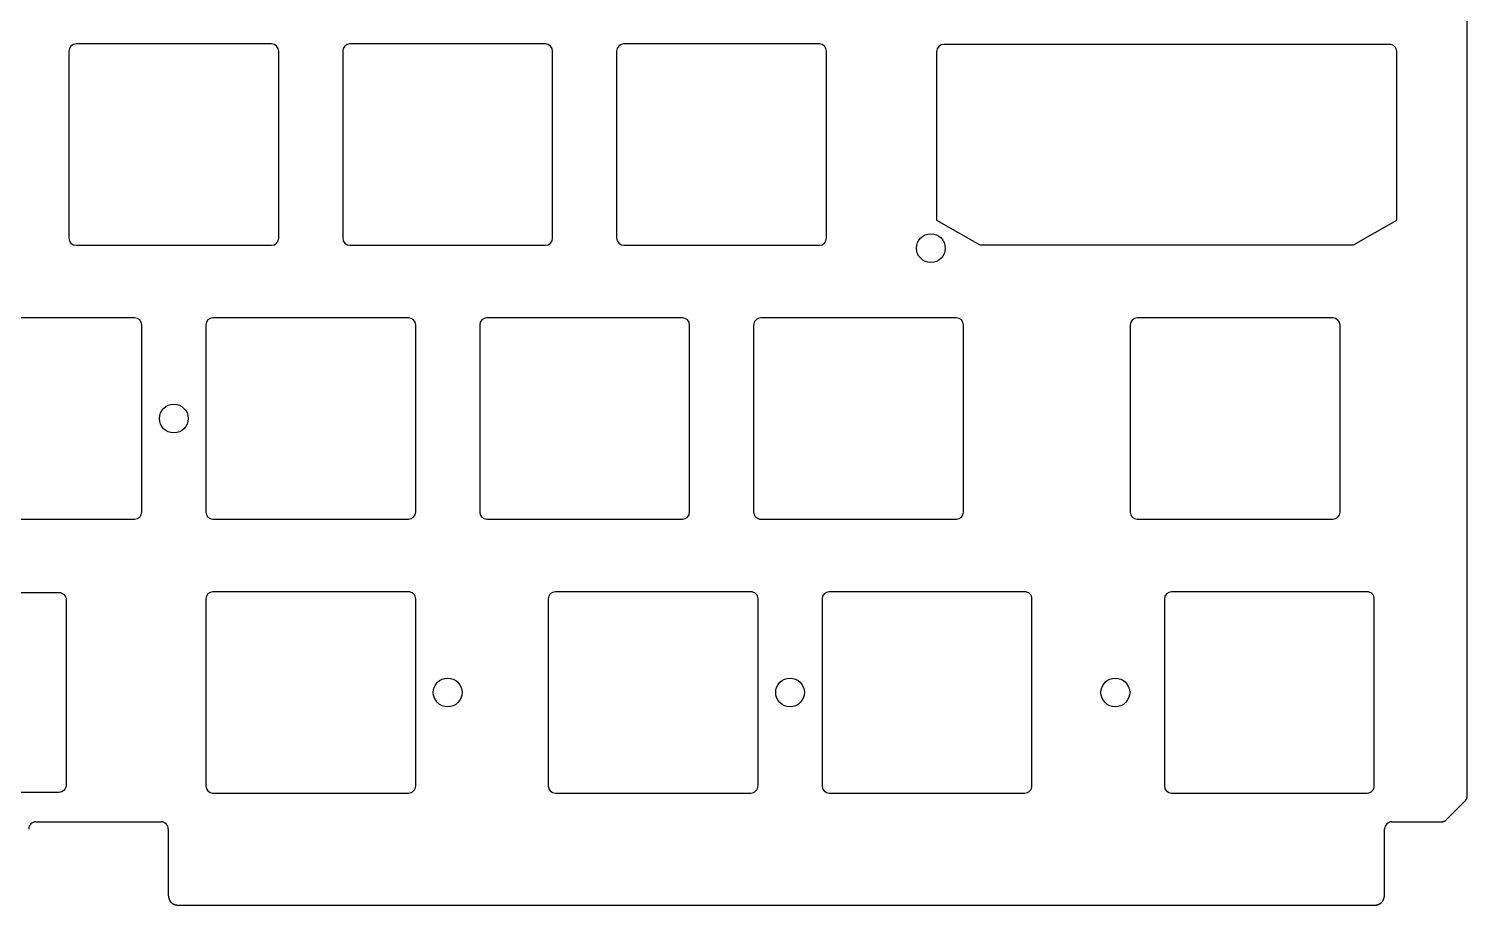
# Model space of a CAD drawing. Header units: millimetres. Extents: x -9 to 276, y -91 to 15.
# Drawn here: x 175.6 to 275.7, y -91 to -30 of the extents above; entities that cross this region are included whole.
import ezdxf

# ---------------------------------------------------------------- set-up
doc = ezdxf.new("R2010")
doc.units = ezdxf.units.MM
doc.layers.get('0').update_dxf_attribs({"linetype": 'CONTINUOUS'})
doc.layers.add('BLACK', color=7, linetype='CONTINUOUS')
doc.layers.add('Edge.Cuts', color=53, linetype='CONTINUOUS', true_color=0xc8a339)

msp = doc.modelspace()

# ---------------------------------------------------------------- linework, layer by layer
for points in [[(238.79375, -31.625), (238.79375, -43.343), (241.79375, -45.075), (267.79375, -45.075), (270.79375, -43.343), (270.79375, -31.625, 0.4142135624), (270.29375, -31.125), (239.29375, -31.125, 0.4142123908)], [(165.15, -69.25), (177.75, -69.25, -0.4142135624), (178.25, -69.75), (178.25, -82.65, -0.4142135624), (177.75, -83.15), (165.15, -83.15, -0.4142135624), (164.65, -82.65), (164.65, -69.75, -0.4142135624)], [(187.9625, -69.7), (187.9625, -82.7, 0.4142123908), (188.4625, -83.2), (202.0625, -83.2, 0.4142135624), (202.5625, -82.7), (202.5625, -69.7, 0.4142135624), (202.0625, -69.2), (188.4625, -69.2, 0.4142123908)], [(211.775, -82.7, 0.4142123908), (212.275, -83.2), (225.875, -83.2, 0.4142135624), (226.375, -82.7), (226.375, -69.7, 0.4142135624), (225.875, -69.2), (212.275, -69.2, 0.4142123908), (211.775, -69.7)], [(230.825, -69.7), (230.825, -82.7, 0.4142123908), (231.325, -83.2), (244.925, -83.2, 0.4142135624), (245.425, -82.7), (245.425, -69.7, 0.4142135624), (244.925, -69.2), (231.325, -69.2, 0.4142123908)], [(255.1375, -69.2, 0.4142123908), (254.6375, -69.7), (254.6375, -82.7, 0.4142123908), (255.1375, -83.2), (268.7375, -83.2, 0.4142135624), (269.2375, -82.7), (269.2375, -69.7, 0.4142135624), (268.7375, -69.2)]]:
    msp.add_lwpolyline(points, format="xyb", close=True)
for centre in [(238.39375, -45.3), (204.7875, -76.2), (228.6, -76.2), (251.221875, -76.2)]:
    msp.add_circle(centre, 1)
at = {"layer": 'BLACK', "linetype": 'Continuous'}
for p, q in [((226.0625, -50.652003), (226.0625, -63.652051)), ((240.162412, -50.152051), (226.5625, -50.152051)), ((240.6625, -63.651903), (240.6625, -50.644041)), ((252.253712, -50.652003), (252.253712, -63.652003)), ((266.353712, -50.152003), (252.753712, -50.152003)), ((266.853712, -63.652003), (266.853712, -50.652003)), ((226.562512, -64.152051), (240.168657, -64.152051)), ((252.753712, -64.152003), (266.353712, -64.152003))]:
    msp.add_line(p, q, dxfattribs=at)
at = {"layer": 'BLACK'}
for centre, radius, start, end in [((226.562412, -50.652003), 0.499912, 89.98991497, 180), ((240.162412, -50.652203), 0.500152, 0.9350487, 90), ((252.753712, -50.652003), 0.5, 90, 180), ((266.353712, -50.652003), 0.5, 0, 90), ((226.562512, -63.652103), 0.499948, 179.99404138, 270), ((240.162312, -63.651903), 0.500188, 270.7268293, 0), ((252.753712, -63.652003), 0.5, 180, 270), ((266.353712, -63.652003), 0.5, 270, 0)]:
    msp.add_arc(centre, radius, start, end, dxfattribs=at)
at = {"layer": 'Edge.Cuts', "linetype": 'CONTINUOUS'}
for p, q in [((275.7, -83.39289), (275.7, 7.192893)), ((178.4375, -31.6), (178.4375, -44.6)), ((192.5375, -31.1), (178.9375, -31.1)), ((193.0375, -44.6), (193.0375, -31.6)), ((197.4875, -31.6), (197.4875, -44.6)), ((211.5875, -31.1), (197.9875, -31.1)), ((212.0875, -44.6), (212.0875, -31.6)), ((216.5375, -31.6), (216.5375, -44.6)), ((230.6375, -31.1), (217.0375, -31.1)), ((231.1375, -44.6), (231.1375, -31.6)), ((178.9375, -45.1), (192.5375, -45.1)), ((197.9875, -45.1), (211.5875, -45.1)), ((217.0375, -45.1), (230.6375, -45.1)), ((183.0125, -50.15), (169.4125, -50.15)), ((183.5125, -63.65), (183.5125, -50.65)), ((187.9625, -50.65), (187.9625, -63.65)), ((202.0625, -50.15), (188.4625, -50.15)), ((202.5625, -63.65), (202.5625, -50.65)), ((207.0125, -50.65), (207.0125, -63.65)), ((221.1125, -50.15), (207.5125, -50.15)), ((221.6125, -63.65), (221.6125, -50.65)), ((169.4125, -64.15), (183.0125, -64.15)), ((188.4625, -64.15), (202.0625, -64.15)), ((207.5125, -64.15), (221.1125, -64.15)), ((274.246446, -85.05355), (275.553553, -83.746443)), ((275.553553, -83.746443), (275.555963, -83.744019)), ((275.555963, -83.744019), (275.558354, -83.741586)), ((275.558354, -83.741586), (275.560718, -83.739151)), ((275.560718, -83.739151), (275.563063, -83.736707)), ((275.563063, -83.736707), (275.565383, -83.734261)), ((275.565383, -83.734261), (275.567682, -83.731807)), ((275.567682, -83.731807), (275.569957, -83.72935)), ((275.569957, -83.72935), (275.572212, -83.726885)), ((275.572212, -83.726885), (275.574442, -83.724418)), ((275.574442, -83.724418), (275.576653, -83.721942)), ((275.576653, -83.721942), (275.57884, -83.719463)), ((275.57884, -83.719463), (275.581007, -83.716976)), ((275.581007, -83.716976), (275.58315, -83.714487)), ((275.58315, -83.714487), (275.585273, -83.711989)), ((275.585273, -83.711989), (275.587373, -83.709488)), ((275.587373, -83.709488), (275.589453, -83.706979)), ((275.589453, -83.706979), (275.591511, -83.704467)), ((275.591511, -83.704467), (275.593548, -83.701947)), ((275.593548, -83.701947), (275.595563, -83.699423)), ((275.595563, -83.699423), (275.597559, -83.696892)), ((275.597559, -83.696892), (275.599532, -83.694357)), ((275.599532, -83.694357), (275.601485, -83.691814)), ((275.601485, -83.691814), (275.603416, -83.689268)), ((275.603416, -83.689268), (275.605329, -83.686713)), ((275.605329, -83.686713), (275.607218, -83.684155)), ((275.607218, -83.684155), (275.609089, -83.681589)), ((275.609089, -83.681589), (275.610938, -83.679019)), ((275.610938, -83.679019), (275.612768, -83.676441)), ((275.612768, -83.676441), (275.614577, -83.67386)), ((275.614577, -83.67386), (275.616366, -83.67127)), ((275.616366, -83.67127), (275.618134, -83.668676)), ((275.618134, -83.668676), (275.619883, -83.666074)), ((275.619883, -83.666074), (275.621611, -83.663468)), ((275.621611, -83.663468), (275.62332, -83.660854)), ((275.62332, -83.660854), (275.625008, -83.658235)), ((275.625008, -83.658235), (275.626678, -83.655609)), ((275.626678, -83.655609), (275.628327, -83.652978)), ((275.628327, -83.652978), (275.629957, -83.650339)), ((275.629957, -83.650339), (275.631566, -83.647695)), ((275.631566, -83.647695), (275.633157, -83.645044)), ((275.633157, -83.645044), (275.634728, -83.642387)), ((275.634728, -83.642387), (275.63628, -83.639723)), ((275.63628, -83.639723), (275.637811, -83.637053)), ((275.637811, -83.637053), (275.639325, -83.634375)), ((275.639325, -83.634375), (275.640818, -83.631692)), ((275.640818, -83.631692), (275.642293, -83.629002)), ((275.642293, -83.629002), (275.643748, -83.626305)), ((275.643748, -83.626305), (275.645185, -83.623601)), ((275.645185, -83.623601), (275.646602, -83.620891)), ((275.646602, -83.620891), (275.648, -83.618173)), ((275.648, -83.618173), (275.649379, -83.61545)), ((275.649379, -83.61545), (275.65074, -83.612718)), ((275.65074, -83.612718), (275.652081, -83.60998)), ((275.652081, -83.60998), (275.653404, -83.607234)), ((275.653404, -83.607234), (275.654708, -83.604482)), ((275.654708, -83.604482), (275.655994, -83.601722)), ((275.655994, -83.601722), (275.65726, -83.598956)), ((275.65726, -83.598956), (275.658508, -83.596181)), ((275.658508, -83.596181), (275.659737, -83.5934)), ((275.659737, -83.5934), (275.660948, -83.590611)), ((275.660948, -83.590611), (275.66214, -83.587815)), ((275.66214, -83.587815), (275.663314, -83.585011)), ((275.663314, -83.585011), (275.665606, -83.57938)), ((275.665606, -83.57938), (275.667824, -83.573718)), ((275.667824, -83.573718), (275.669968, -83.568026)), ((275.669968, -83.568026), (275.672039, -83.562301)), ((275.672039, -83.562301), (275.674036, -83.556544)), ((275.674036, -83.556544), (275.67596, -83.550754)), ((275.67596, -83.550754), (275.677811, -83.54493)), ((275.677811, -83.54493), (275.679589, -83.539073)), ((275.679589, -83.539073), (275.681294, -83.533181)), ((275.681294, -83.533181), (275.682925, -83.527254)), ((275.682925, -83.527254), (275.684483, -83.521292)), ((275.684483, -83.521292), (275.685968, -83.515293)), ((275.685968, -83.515293), (275.68738, -83.509257)), ((275.68738, -83.509257), (275.688718, -83.503184)), ((275.688718, -83.503184), (275.689983, -83.497072)), ((275.689983, -83.497072), (275.691174, -83.490922)), ((275.691174, -83.490922), (275.692291, -83.484733)), ((275.692291, -83.484733), (275.693333, -83.478504)), ((275.693333, -83.478504), (275.694302, -83.472234)), ((275.694302, -83.472234), (275.695196, -83.465924)), ((275.695196, -83.465924), (275.696015, -83.459571)), ((275.696015, -83.459571), (275.696758, -83.453176)), ((275.696758, -83.453176), (275.697426, -83.446738)), ((275.697426, -83.446738), (275.698018, -83.440255)), ((275.698018, -83.440255), (275.698534, -83.433729)), ((275.698534, -83.433729), (275.698973, -83.427157)), ((275.698973, -83.427157), (275.699334, -83.42054)), ((275.699334, -83.42054), (275.699618, -83.413876)), ((275.699618, -83.413876), (275.699824, -83.407164)), ((275.699824, -83.407164), (275.699952, -83.400405)), ((275.699952, -83.400405), (275.7, -83.393597)), ((275.7, -83.393597), (275.7, -83.39289)), ((176.149852, -85.199997), (184.850852, -85.199997)), ((185.350852, -85.699997), (185.350852, -90.199997)), ((269.950556, -90.199997), (269.950556, -85.699997)), ((270.450556, -85.199997), (273.892893, -85.199997)), ((273.892893, -85.199997), (273.896312, -85.199987)), ((273.896312, -85.199987), (273.899722, -85.199957)), ((273.899722, -85.199957), (273.903116, -85.199907)), ((273.903116, -85.199907), (273.906502, -85.199837)), ((273.906502, -85.199837), (273.909871, -85.199748)), ((273.909871, -85.199748), (273.913233, -85.199639)), ((273.913233, -85.199639), (273.916578, -85.19951)), ((273.916578, -85.19951), (273.919916, -85.199361)), ((273.919916, -85.199361), (273.923238, -85.199194)), ((273.923238, -85.199194), (273.926552, -85.199006)), ((273.926552, -85.199006), (273.929851, -85.1988)), ((273.929851, -85.1988), (273.933141, -85.198573)), ((273.933141, -85.198573), (273.936417, -85.198328)), ((273.936417, -85.198328), (273.939685, -85.198064)), ((273.939685, -85.198064), (273.942938, -85.19778)), ((273.942938, -85.19778), (273.946183, -85.197477)), ((273.946183, -85.197477), (273.949414, -85.197155)), ((273.949414, -85.197155), (273.952637, -85.196814)), ((273.952637, -85.196814), (273.955846, -85.196455)), ((273.955846, -85.196455), (273.959047, -85.196076)), ((273.959047, -85.196076), (273.962235, -85.195678)), ((273.962235, -85.195678), (273.965414, -85.195262)), ((273.965414, -85.195262), (273.96858, -85.194827)), ((273.96858, -85.194827), (273.971738, -85.194373)), ((273.971738, -85.194373), (273.974884, -85.1939)), ((273.974884, -85.1939), (273.978021, -85.193408)), ((273.978021, -85.193408), (273.981146, -85.192899)), ((273.981146, -85.192899), (273.984262, -85.19237)), ((273.984262, -85.19237), (273.987367, -85.191823)), ((273.987367, -85.191823), (273.990463, -85.191257)), ((273.990463, -85.191257), (273.993547, -85.190673)), ((273.993547, -85.190673), (273.996624, -85.19007)), ((273.996624, -85.19007), (273.999689, -85.189449)), ((273.999689, -85.189449), (274.002746, -85.188809)), ((274.002746, -85.188809), (274.005791, -85.188151)), ((274.005791, -85.188151), (274.008829, -85.187475)), ((274.008829, -85.187475), (274.011855, -85.18678)), ((274.011855, -85.18678), (274.014873, -85.186067)), ((274.014873, -85.186067), (274.017881, -85.185335)), ((274.017881, -85.185335), (274.020881, -85.184585)), ((274.020881, -85.184585), (274.02387, -85.183817)), ((274.02387, -85.183817), (274.026851, -85.183031)), ((274.026851, -85.183031), (274.029822, -85.182226)), ((274.029822, -85.182226), (274.032786, -85.181403)), ((274.032786, -85.181403), (274.035739, -85.180562)), ((274.035739, -85.180562), (274.038684, -85.179702)), ((274.038684, -85.179702), (274.04162, -85.178824)), ((274.04162, -85.178824), (274.044548, -85.177928)), ((274.044548, -85.177928), (274.047466, -85.177014)), ((274.047466, -85.177014), (274.050376, -85.176081)), ((274.050376, -85.176081), (274.053278, -85.17513)), ((274.053278, -85.17513), (274.056171, -85.174161)), ((274.056171, -85.174161), (274.059056, -85.173173)), ((274.059056, -85.173173), (274.061933, -85.172167)), ((274.061933, -85.172167), (274.064801, -85.171143)), ((274.064801, -85.171143), (274.067661, -85.1701)), ((274.067661, -85.1701), (274.070513, -85.16904)), ((274.070513, -85.16904), (274.073357, -85.16796)), ((274.073357, -85.16796), (274.076193, -85.166863)), ((274.076193, -85.166863), (274.079022, -85.165747)), ((274.079022, -85.165747), (274.081842, -85.164612)), ((274.081842, -85.164612), (274.084655, -85.16346)), ((274.084655, -85.16346), (274.090257, -85.161099)), ((274.090257, -85.161099), (274.095828, -85.158664)), ((274.095828, -85.158664), (274.10137, -85.156154)), ((274.10137, -85.156154), (274.106882, -85.153571)), ((274.106882, -85.153571), (274.112365, -85.150912)), ((274.112365, -85.150912), (274.11782, -85.148179)), ((274.11782, -85.148179), (274.123247, -85.14537)), ((274.123247, -85.14537), (274.128645, -85.142485)), ((274.128645, -85.142485), (274.134017, -85.139524)), ((274.134017, -85.139524), (274.139362, -85.136487)), ((274.139362, -85.136487), (274.14468, -85.133372)), ((274.14468, -85.133372), (274.149972, -85.13018)), ((274.149972, -85.13018), (274.155238, -85.126911)), ((274.155238, -85.126911), (274.160479, -85.123563)), ((274.160479, -85.123563), (274.165694, -85.120135)), ((274.165694, -85.120135), (274.170885, -85.116629)), ((274.170885, -85.116629), (274.176051, -85.113042)), ((274.176051, -85.113042), (274.181193, -85.109375)), ((274.181193, -85.109375), (274.186311, -85.105626)), ((274.186311, -85.105626), (274.191406, -85.101796)), ((274.191406, -85.101796), (274.196477, -85.097883)), ((274.196477, -85.097883), (274.201525, -85.093887)), ((274.201525, -85.093887), (274.20655, -85.089806)), ((274.20655, -85.089806), (274.211552, -85.085641)), ((274.211552, -85.085641), (274.216531, -85.081391)), ((274.216531, -85.081391), (274.221489, -85.077054)), ((274.221489, -85.077054), (274.226424, -85.072631)), ((274.226424, -85.072631), (274.231337, -85.068119)), ((274.231337, -85.068119), (274.236228, -85.063519)), ((274.236228, -85.063519), (274.241098, -85.05883)), ((274.241098, -85.05883), (274.245945, -85.05405)), ((274.245945, -85.05405), (274.246446, -85.05355)), ((185.350852, -90.199997), (185.350862, -90.205644)), ((185.350862, -90.205644), (185.350892, -90.211271)), ((185.350892, -90.211271), (185.350942, -90.216858)), ((185.350942, -90.216858), (185.351011, -90.222425)), ((185.351011, -90.222425), (185.351101, -90.227953)), ((185.351101, -90.227953), (185.351209, -90.233461)), ((185.351209, -90.233461), (185.351338, -90.23893)), ((185.351338, -90.23893), (185.351485, -90.24438)), ((185.351485, -90.24438), (185.351652, -90.249791)), ((185.351652, -90.249791), (185.351838, -90.255183)), ((185.351838, -90.255183), (185.352043, -90.260537)), ((185.352043, -90.260537), (185.352267, -90.265871)), ((185.352267, -90.265871), (185.352509, -90.271168)), ((185.352509, -90.271168), (185.352771, -90.276446)), ((185.352771, -90.276446), (185.353051, -90.281686)), ((185.353051, -90.281686), (185.35335, -90.286907)), ((185.35335, -90.286907), (185.353667, -90.292092)), ((185.353667, -90.292092), (185.354003, -90.297257)), ((185.354003, -90.297257), (185.354356, -90.302386)), ((185.354356, -90.302386), (185.354728, -90.307497)), ((185.354728, -90.307497), (185.355118, -90.312571)), ((185.355118, -90.312571), (185.355526, -90.317627)), ((185.355526, -90.317627), (185.355952, -90.322647)), ((185.355952, -90.322647), (185.356396, -90.327648)), ((185.356396, -90.327648), (185.356857, -90.332615)), ((185.356857, -90.332615), (185.357337, -90.337563)), ((185.357337, -90.337563), (185.357833, -90.342476)), ((185.357833, -90.342476), (185.358347, -90.347371)), ((185.358347, -90.347371), (185.358878, -90.352232)), ((185.358878, -90.352232), (185.359427, -90.357074)), ((185.359427, -90.357074), (185.359993, -90.361882)), ((185.359993, -90.361882), (185.360576, -90.366673)), ((185.360576, -90.366673), (185.361175, -90.371429)), ((185.361175, -90.371429), (185.361793, -90.376168)), ((185.361793, -90.376168), (185.362426, -90.380874)), ((185.362426, -90.380874), (185.363077, -90.385562)), ((185.363077, -90.385562), (185.363744, -90.390217)), ((185.363744, -90.390217), (185.364428, -90.394854)), ((185.364428, -90.394854), (185.365128, -90.399459)), ((185.365128, -90.399459), (185.365846, -90.404047)), ((185.365846, -90.404047), (185.366578, -90.408602)), ((185.366578, -90.408602), (185.367329, -90.41314)), ((185.367329, -90.41314), (185.368094, -90.417647)), ((185.368094, -90.417647), (185.368876, -90.422136)), ((185.368876, -90.422136), (185.369674, -90.426593)), ((185.369674, -90.426593), (185.370489, -90.431034)), ((185.370489, -90.431034), (185.371318, -90.435444)), ((185.371318, -90.435444), (185.372165, -90.439836)), ((185.372165, -90.439836), (185.373026, -90.444198)), ((185.373026, -90.444198), (185.373904, -90.448543)), ((185.373904, -90.448543), (185.374796, -90.452858)), ((185.374796, -90.452858), (185.375706, -90.457157)), ((185.375706, -90.457157), (185.376629, -90.461425)), ((185.376629, -90.461425), (185.377569, -90.465676)), ((185.377569, -90.465676), (185.378524, -90.469899)), ((185.378524, -90.469899), (185.379495, -90.474104)), ((185.379495, -90.474104), (185.38048, -90.478281)), ((185.38048, -90.478281), (185.381482, -90.482441)), ((185.381482, -90.482441), (185.382497, -90.486572)), ((185.382497, -90.486572), (185.383529, -90.490687)), ((185.383529, -90.490687), (185.384574, -90.494774)), ((185.384574, -90.494774), (185.385636, -90.498844)), ((185.385636, -90.498844), (185.386712, -90.502886)), ((185.386712, -90.502886), (185.387803, -90.506913)), ((185.387803, -90.506913), (185.388908, -90.510911)), ((185.388908, -90.510911), (185.39003, -90.514894)), ((185.39003, -90.514894), (185.391164, -90.518849)), ((185.391164, -90.518849), (185.392315, -90.522788)), ((185.392315, -90.522788), (185.393478, -90.5267)), ((185.393478, -90.5267), (185.394658, -90.530597)), ((185.394658, -90.530597), (185.395851, -90.534467)), ((185.395851, -90.534467), (185.397059, -90.53832)), ((185.397059, -90.53832), (185.398281, -90.542148)), ((185.398281, -90.542148), (185.399518, -90.54596)), ((185.399518, -90.54596), (185.400769, -90.549747)), ((185.400769, -90.549747), (185.402035, -90.553517)), ((185.402035, -90.553517), (185.403313, -90.557262)), ((185.403313, -90.557262), (185.404608, -90.560992)), ((185.404608, -90.560992), (185.405914, -90.564696)), ((185.405914, -90.564696), (185.407237, -90.568385)), ((185.407237, -90.568385), (185.408572, -90.57205)), ((185.408572, -90.57205), (185.409923, -90.575698)), ((185.409923, -90.575698), (185.411286, -90.579323)), ((185.411286, -90.579323), (185.412664, -90.582931)), ((185.412664, -90.582931), (185.414055, -90.586516)), ((185.414055, -90.586516), (185.415461, -90.590086)), ((185.415461, -90.590086), (185.41688, -90.593632)), ((185.41688, -90.593632), (185.418314, -90.597162)), ((185.418314, -90.597162), (185.41976, -90.600669)), ((185.41976, -90.600669), (185.421221, -90.604161)), ((185.421221, -90.604161), (185.422695, -90.60763)), ((185.422695, -90.60763), (185.424184, -90.611084)), ((185.424184, -90.611084), (185.425684, -90.614515)), ((185.425684, -90.614515), (185.4272, -90.617931)), ((185.4272, -90.617931), (185.428728, -90.621325)), ((185.428728, -90.621325), (185.430272, -90.624703)), ((185.430272, -90.624703), (185.431827, -90.62806)), ((185.431827, -90.62806), (185.433397, -90.631402)), ((185.433397, -90.631402), (185.434979, -90.634721)), ((185.434979, -90.634721), (185.436576, -90.638026)), ((185.436576, -90.638026), (185.438185, -90.64131)), ((185.438185, -90.64131), (185.439809, -90.644579)), ((185.439809, -90.644579), (185.441445, -90.647826)), ((185.441445, -90.647826), (185.443096, -90.651059)), ((185.443096, -90.651059), (185.444759, -90.654271)), ((185.444759, -90.654271), (185.446437, -90.657468)), ((185.446437, -90.657468), (185.448126, -90.660645)), ((185.448126, -90.660645), (185.44983, -90.663807)), ((185.44983, -90.663807), (185.451547, -90.666949)), ((185.451547, -90.666949), (185.453277, -90.670076)), ((185.453277, -90.670076), (185.45502, -90.673184)), ((185.45502, -90.673184), (185.456778, -90.676276)), ((185.456778, -90.676276), (185.458547, -90.679349)), ((185.458547, -90.679349), (185.460331, -90.682408)), ((185.460331, -90.682408), (185.462127, -90.685447)), ((185.462127, -90.685447), (185.463938, -90.688472)), ((185.463938, -90.688472), (185.465761, -90.691478)), ((185.465761, -90.691478), (185.467598, -90.694469)), ((185.467598, -90.694469), (185.469447, -90.697441)), ((185.469447, -90.697441), (185.471311, -90.700399)), ((185.471311, -90.700399), (185.473187, -90.703339)), ((185.473187, -90.703339), (185.475077, -90.706264)), ((185.475077, -90.706264), (185.476979, -90.709171)), ((185.476979, -90.709171), (185.478896, -90.712063)), ((185.478896, -90.712063), (185.480825, -90.714938)), ((185.480825, -90.714938), (185.482769, -90.717798)), ((185.482769, -90.717798), (185.484724, -90.720641)), ((185.484724, -90.720641), (185.486694, -90.723469)), ((185.486694, -90.723469), (185.488677, -90.72628)), ((185.488677, -90.72628), (185.490673, -90.729076)), ((185.490673, -90.729076), (185.492682, -90.731856)), ((185.492682, -90.731856), (185.494706, -90.734621)), ((185.494706, -90.734621), (185.496741, -90.737369)), ((185.496741, -90.737369), (185.498792, -90.740103)), ((185.498792, -90.740103), (185.500854, -90.74282)), ((185.500854, -90.74282), (185.502931, -90.745523)), ((185.502931, -90.745523), (185.505021, -90.74821)), ((185.505021, -90.74821), (185.507125, -90.750882)), ((185.507125, -90.750882), (185.509241, -90.753539)), ((185.509241, -90.753539), (185.511372, -90.756181)), ((185.511372, -90.756181), (185.513516, -90.758807)), ((185.513516, -90.758807), (185.515673, -90.761418)), ((185.515673, -90.761418), (185.517844, -90.764015)), ((185.517844, -90.764015), (185.520029, -90.766596)), ((185.520029, -90.766596), (185.522227, -90.769163)), ((185.522227, -90.769163), (185.52444, -90.771715)), ((185.52444, -90.771715), (185.526665, -90.774252)), ((185.526665, -90.774252), (185.528905, -90.776775)), ((185.528905, -90.776775), (185.531158, -90.779282)), ((185.531158, -90.779282), (185.533425, -90.781776)), ((185.533425, -90.781776), (185.535705, -90.784254)), ((185.535705, -90.784254), (185.538, -90.786719)), ((185.538, -90.786719), (185.540309, -90.789168)), ((185.540309, -90.789168), (185.542631, -90.791604)), ((185.542631, -90.791604), (185.544968, -90.794025)), ((185.544968, -90.794025), (185.547318, -90.796432)), ((185.547318, -90.796432), (185.549682, -90.798824)), ((185.549682, -90.798824), (185.552061, -90.801203)), ((185.552061, -90.801203), (185.556861, -90.805917)), ((185.556861, -90.805917), (185.561717, -90.810575)), ((185.561717, -90.810575), (185.56663, -90.815176)), ((185.56663, -90.815176), (185.571601, -90.819723)), ((185.571601, -90.819723), (185.57663, -90.824213)), ((185.57663, -90.824213), (185.581718, -90.828649)), ((185.581718, -90.828649), (185.586864, -90.83303)), ((185.586864, -90.83303), (185.592069, -90.837356)), ((185.592069, -90.837356), (185.597334, -90.841627)), ((185.597334, -90.841627), (185.602659, -90.845844)), ((185.602659, -90.845844), (185.608045, -90.850007)), ((185.608045, -90.850007), (185.613492, -90.854117)), ((185.613492, -90.854117), (185.619001, -90.858172)), ((185.619001, -90.858172), (185.624571, -90.862174)), ((185.624571, -90.862174), (185.630204, -90.866122)), ((185.630204, -90.866122), (185.635901, -90.870017)), ((185.635901, -90.870017), (185.641661, -90.873859)), ((185.641661, -90.873859), (185.647486, -90.877647)), ((185.647486, -90.877647), (185.653375, -90.881382)), ((185.653375, -90.881382), (185.659331, -90.885063)), ((185.659331, -90.885063), (185.665352, -90.888692)), ((185.665352, -90.888692), (185.67144, -90.892267)), ((185.67144, -90.892267), (185.677596, -90.895789)), ((185.677596, -90.895789), (185.68382, -90.899258)), ((185.68382, -90.899258), (185.690112, -90.902674)), ((185.690112, -90.902674), (185.696474, -90.906036)), ((185.696474, -90.906036), (185.702906, -90.909345)), ((185.702906, -90.909345), (185.709409, -90.9126)), ((185.709409, -90.9126), (185.715984, -90.915801)), ((185.715984, -90.915801), (185.722631, -90.918948)), ((185.722631, -90.918948), (185.72935, -90.922042)), ((185.72935, -90.922042), (185.736144, -90.925081)), ((185.736144, -90.925081), (185.743012, -90.928066)), ((185.743012, -90.928066), (185.749956, -90.930996)), ((185.749956, -90.930996), (185.756976, -90.933871)), ((185.756976, -90.933871), (185.764072, -90.936692)), ((185.764072, -90.936692), (185.771246, -90.939457)), ((185.771246, -90.939457), (185.778499, -90.942166)), ((185.778499, -90.942166), (185.785831, -90.94482)), ((185.785831, -90.94482), (185.793243, -90.947417)), ((185.793243, -90.947417), (185.800736, -90.949958)), ((185.800736, -90.949958), (185.808311, -90.952443)), ((185.808311, -90.952443), (185.815969, -90.954869)), ((185.815969, -90.954869), (185.82371, -90.957239)), ((185.82371, -90.957239), (185.831536, -90.95955)), ((185.831536, -90.95955), (185.839447, -90.961803)), ((185.839447, -90.961803), (185.847444, -90.963998)), ((185.847444, -90.963998), (185.855528, -90.966133)), ((185.855528, -90.966133), (185.8637, -90.968209)), ((185.8637, -90.968209), (185.871962, -90.970224)), ((185.871962, -90.970224), (185.880313, -90.972179)), ((185.880313, -90.972179), (185.888755, -90.974073)), ((185.888755, -90.974073), (185.897289, -90.975906)), ((185.897289, -90.975906), (185.905915, -90.977676)), ((185.905915, -90.977676), (185.914635, -90.979384)), ((185.914635, -90.979384), (185.92345, -90.981029)), ((185.92345, -90.981029), (185.93236, -90.98261)), ((185.93236, -90.98261), (185.941367, -90.984127)), ((185.941367, -90.984127), (185.950471, -90.985579)), ((185.950471, -90.985579), (185.959674, -90.986965)), ((185.959674, -90.986965), (185.968977, -90.988286)), ((185.968977, -90.988286), (185.97838, -90.98954)), ((185.97838, -90.98954), (185.987885, -90.990726)), ((185.987885, -90.990726), (185.997492, -90.991845)), ((185.997492, -90.991845), (186.007204, -90.992895)), ((186.007204, -90.992895), (186.017019, -90.993876)), ((186.017019, -90.993876), (186.026941, -90.994787)), ((186.026941, -90.994787), (186.036969, -90.995627)), ((186.036969, -90.995627), (186.047105, -90.996396)), ((186.047105, -90.996396), (186.05735, -90.997093)), ((186.05735, -90.997093), (186.067705, -90.997716)), ((186.067705, -90.997716), (186.078171, -90.998267)), ((186.078171, -90.998267), (186.088749, -90.998743)), ((186.088749, -90.998743), (186.099441, -90.999143)), ((186.099441, -90.999143), (186.110246, -90.999468)), ((186.110246, -90.999468), (186.121167, -90.999716)), ((186.121167, -90.999716), (186.132205, -90.999887)), ((186.132205, -90.999887), (186.14336, -90.999979)), ((186.14336, -90.999979), (186.150852, -90.999997)), ((186.150852, -90.999997), (269.150556, -90.999997)), ((269.150556, -90.999997), (269.156203, -90.999987)), ((269.156203, -90.999987), (269.16183, -90.999957)), ((269.16183, -90.999957), (269.167417, -90.999907)), ((269.167417, -90.999907), (269.172984, -90.999838)), ((269.172984, -90.999838), (269.178512, -90.999748)), ((269.178512, -90.999748), (269.18402, -90.99964)), ((269.18402, -90.99964), (269.189489, -90.999511)), ((269.189489, -90.999511), (269.194939, -90.999364)), ((269.194939, -90.999364), (269.20035, -90.999197)), ((269.20035, -90.999197), (269.205742, -90.999011)), ((269.205742, -90.999011), (269.211096, -90.998806)), ((269.211096, -90.998806), (269.21643, -90.998582)), ((269.21643, -90.998582), (269.221727, -90.99834)), ((269.221727, -90.99834), (269.227005, -90.998078)), ((269.227005, -90.998078), (269.232245, -90.997798)), ((269.232245, -90.997798), (269.237466, -90.997499)), ((269.237466, -90.997499), (269.242651, -90.997182)), ((269.242651, -90.997182), (269.247816, -90.996846)), ((269.247816, -90.996846), (269.252945, -90.996493)), ((269.252945, -90.996493), (269.258056, -90.996121)), ((269.258056, -90.996121), (269.26313, -90.995731)), ((269.26313, -90.995731), (269.268186, -90.995323)), ((269.268186, -90.995323), (269.273206, -90.994897)), ((269.273206, -90.994897), (269.278207, -90.994453)), ((269.278207, -90.994453), (269.283174, -90.993992)), ((269.283174, -90.993992), (269.288122, -90.993512)), ((269.288122, -90.993512), (269.293035, -90.993016)), ((269.293035, -90.993016), (269.29793, -90.992502)), ((269.29793, -90.992502), (269.30279, -90.991971)), ((269.30279, -90.991971), (269.307633, -90.991422)), ((269.307633, -90.991422), (269.312441, -90.990856)), ((269.312441, -90.990856), (269.317232, -90.990273)), ((269.317232, -90.990273), (269.321988, -90.989674)), ((269.321988, -90.989674), (269.326727, -90.989056)), ((269.326727, -90.989056), (269.331433, -90.988423)), ((269.331433, -90.988423), (269.336121, -90.987772)), ((269.336121, -90.987772), (269.340776, -90.987105)), ((269.340776, -90.987105), (269.345413, -90.986421)), ((269.345413, -90.986421), (269.350018, -90.985721)), ((269.350018, -90.985721), (269.354606, -90.985003)), ((269.354606, -90.985003), (269.359161, -90.984271)), ((269.359161, -90.984271), (269.363699, -90.98352)), ((269.363699, -90.98352), (269.368206, -90.982755)), ((269.368206, -90.982755), (269.372695, -90.981973)), ((269.372695, -90.981973), (269.377152, -90.981175)), ((269.377152, -90.981175), (269.381593, -90.98036)), ((269.381593, -90.98036), (269.386003, -90.979531)), ((269.386003, -90.979531), (269.390395, -90.978684)), ((269.390395, -90.978684), (269.394757, -90.977823)), ((269.394757, -90.977823), (269.399102, -90.976945)), ((269.399102, -90.976945), (269.403417, -90.976053)), ((269.403417, -90.976053), (269.407715, -90.975143)), ((269.407715, -90.975143), (269.411984, -90.97422)), ((269.411984, -90.97422), (269.416235, -90.97328)), ((269.416235, -90.97328), (269.420458, -90.972325)), ((269.420458, -90.972325), (269.424663, -90.971354)), ((269.424663, -90.971354), (269.42884, -90.970369)), ((269.42884, -90.970369), (269.433, -90.969367)), ((269.433, -90.969367), (269.437131, -90.968352)), ((269.437131, -90.968352), (269.441246, -90.96732)), ((269.441246, -90.96732), (269.445333, -90.966275)), ((269.445333, -90.966275), (269.449403, -90.965213)), ((269.449403, -90.965213), (269.453445, -90.964137)), ((269.453445, -90.964137), (269.457472, -90.963046)), ((269.457472, -90.963046), (269.46147, -90.961941)), ((269.46147, -90.961941), (269.465453, -90.960819)), ((269.465453, -90.960819), (269.469408, -90.959685)), ((269.469408, -90.959685), (269.473347, -90.958534)), ((269.473347, -90.958534), (269.477259, -90.957371)), ((269.477259, -90.957371), (269.481156, -90.956191)), ((269.481156, -90.956191), (269.485026, -90.954998)), ((269.485026, -90.954998), (269.488879, -90.95379)), ((269.488879, -90.95379), (269.492707, -90.952568)), ((269.492707, -90.952568), (269.496519, -90.951331)), ((269.496519, -90.951331), (269.500306, -90.95008)), ((269.500306, -90.95008), (269.504076, -90.948814)), ((269.504076, -90.948814), (269.507821, -90.947536)), ((269.507821, -90.947536), (269.511551, -90.946241)), ((269.511551, -90.946241), (269.515255, -90.944935)), ((269.515255, -90.944935), (269.518944, -90.943612)), ((269.518944, -90.943612), (269.522609, -90.942277)), ((269.522609, -90.942277), (269.526257, -90.940926)), ((269.526257, -90.940926), (269.529882, -90.939563)), ((269.529882, -90.939563), (269.53349, -90.938185)), ((269.53349, -90.938185), (269.537075, -90.936794)), ((269.537075, -90.936794), (269.540645, -90.935388)), ((269.540645, -90.935388), (269.544191, -90.933969)), ((269.544191, -90.933969), (269.547721, -90.932535)), ((269.547721, -90.932535), (269.551228, -90.931089)), ((269.551228, -90.931089), (269.55472, -90.929628)), ((269.55472, -90.929628), (269.558189, -90.928154)), ((269.558189, -90.928154), (269.561643, -90.926665)), ((269.561643, -90.926665), (269.565074, -90.925165)), ((269.565074, -90.925165), (269.56849, -90.923649)), ((269.56849, -90.923649), (269.571884, -90.922121)), ((269.571884, -90.922121), (269.575262, -90.920577)), ((269.575262, -90.920577), (269.578619, -90.919022)), ((269.578619, -90.919022), (269.581961, -90.917452)), ((269.581961, -90.917452), (269.58528, -90.91587)), ((269.58528, -90.91587), (269.588585, -90.914273)), ((269.588585, -90.914273), (269.591869, -90.912664)), ((269.591869, -90.912664), (269.595138, -90.91104)), ((269.595138, -90.91104), (269.598385, -90.909404)), ((269.598385, -90.909404), (269.601618, -90.907753)), ((269.601618, -90.907753), (269.60483, -90.90609)), ((269.60483, -90.90609), (269.608027, -90.904412)), ((269.608027, -90.904412), (269.611204, -90.902723)), ((269.611204, -90.902723), (269.614366, -90.901019)), ((269.614366, -90.901019), (269.617508, -90.899302)), ((269.617508, -90.899302), (269.620635, -90.897572)), ((269.620635, -90.897572), (269.623743, -90.895829)), ((269.623743, -90.895829), (269.626835, -90.894071)), ((269.626835, -90.894071), (269.629908, -90.892302)), ((269.629908, -90.892302), (269.632967, -90.890518)), ((269.632967, -90.890518), (269.636006, -90.888722)), ((269.636006, -90.888722), (269.639031, -90.886911)), ((269.639031, -90.886911), (269.642037, -90.885088)), ((269.642037, -90.885088), (269.645028, -90.883251)), ((269.645028, -90.883251), (269.648, -90.881402)), ((269.648, -90.881402), (269.650958, -90.879538)), ((269.650958, -90.879538), (269.653898, -90.877662)), ((269.653898, -90.877662), (269.656823, -90.875772)), ((269.656823, -90.875772), (269.65973, -90.87387)), ((269.65973, -90.87387), (269.662622, -90.871953)), ((269.662622, -90.871953), (269.665497, -90.870024)), ((269.665497, -90.870024), (269.668357, -90.86808)), ((269.668357, -90.86808), (269.6712, -90.866125)), ((269.6712, -90.866125), (269.674028, -90.864155)), ((269.674028, -90.864155), (269.676839, -90.862172)), ((269.676839, -90.862172), (269.679635, -90.860176)), ((269.679635, -90.860176), (269.682415, -90.858167)), ((269.682415, -90.858167), (269.68518, -90.856143)), ((269.68518, -90.856143), (269.687928, -90.854108)), ((269.687928, -90.854108), (269.690662, -90.852057)), ((269.690662, -90.852057), (269.693379, -90.849995)), ((269.693379, -90.849995), (269.696082, -90.847918)), ((269.696082, -90.847918), (269.698769, -90.845828)), ((269.698769, -90.845828), (269.701441, -90.843724)), ((269.701441, -90.843724), (269.704098, -90.841608)), ((269.704098, -90.841608), (269.70674, -90.839477)), ((269.70674, -90.839477), (269.709366, -90.837333)), ((269.709366, -90.837333), (269.711977, -90.835176)), ((269.711977, -90.835176), (269.714574, -90.833005)), ((269.714574, -90.833005), (269.717155, -90.83082)), ((269.717155, -90.83082), (269.719722, -90.828622)), ((269.719722, -90.828622), (269.722274, -90.826409)), ((269.722274, -90.826409), (269.724811, -90.824184)), ((269.724811, -90.824184), (269.727334, -90.821944)), ((269.727334, -90.821944), (269.729841, -90.819691)), ((269.729841, -90.819691), (269.732335, -90.817424)), ((269.732335, -90.817424), (269.734813, -90.815144)), ((269.734813, -90.815144), (269.737278, -90.812849)), ((269.737278, -90.812849), (269.739727, -90.81054)), ((269.739727, -90.81054), (269.742163, -90.808218)), ((269.742163, -90.808218), (269.744584, -90.805881)), ((269.744584, -90.805881), (269.746991, -90.803531)), ((269.746991, -90.803531), (269.749383, -90.801167)), ((269.749383, -90.801167), (269.751762, -90.798788)), ((269.751762, -90.798788), (269.756476, -90.793988)), ((269.756476, -90.793988), (269.761134, -90.789132)), ((269.761134, -90.789132), (269.765735, -90.784219)), ((269.765735, -90.784219), (269.770282, -90.779248)), ((269.770282, -90.779248), (269.774772, -90.774219)), ((269.774772, -90.774219), (269.779208, -90.769131)), ((269.779208, -90.769131), (269.783589, -90.763985)), ((269.783589, -90.763985), (269.787915, -90.75878)), ((269.787915, -90.75878), (269.792186, -90.753515)), ((269.792186, -90.753515), (269.796403, -90.74819)), ((269.796403, -90.74819), (269.800566, -90.742804)), ((269.800566, -90.742804), (269.804676, -90.737357)), ((269.804676, -90.737357), (269.808731, -90.731849)), ((269.808731, -90.731849), (269.812733, -90.726278)), ((269.812733, -90.726278), (269.816681, -90.720645)), ((269.816681, -90.720645), (269.820576, -90.714948)), ((269.820576, -90.714948), (269.824418, -90.709188)), ((269.824418, -90.709188), (269.828206, -90.703363)), ((269.828206, -90.703363), (269.831941, -90.697474)), ((269.831941, -90.697474), (269.835622, -90.691518)), ((269.835622, -90.691518), (269.839251, -90.685497)), ((269.839251, -90.685497), (269.842826, -90.679409)), ((269.842826, -90.679409), (269.846348, -90.673253)), ((269.846348, -90.673253), (269.849817, -90.667029)), ((269.849817, -90.667029), (269.853233, -90.660737)), ((269.853233, -90.660737), (269.856595, -90.654375)), ((269.856595, -90.654375), (269.859904, -90.647943)), ((269.859904, -90.647943), (269.863159, -90.64144)), ((269.863159, -90.64144), (269.86636, -90.634865)), ((269.86636, -90.634865), (269.869507, -90.628218)), ((269.869507, -90.628218), (269.872601, -90.621499)), ((269.872601, -90.621499), (269.87564, -90.614705)), ((269.87564, -90.614705), (269.878625, -90.607837)), ((269.878625, -90.607837), (269.881555, -90.600893)), ((269.881555, -90.600893), (269.88443, -90.593873)), ((269.88443, -90.593873), (269.887251, -90.586777)), ((269.887251, -90.586777), (269.890016, -90.579603)), ((269.890016, -90.579603), (269.892725, -90.57235)), ((269.892725, -90.57235), (269.895379, -90.565018)), ((269.895379, -90.565018), (269.897976, -90.557606)), ((269.897976, -90.557606), (269.900517, -90.550113)), ((269.900517, -90.550113), (269.903002, -90.542538)), ((269.903002, -90.542538), (269.905428, -90.53488)), ((269.905428, -90.53488), (269.907798, -90.527139)), ((269.907798, -90.527139), (269.910109, -90.519313)), ((269.910109, -90.519313), (269.912362, -90.511402)), ((269.912362, -90.511402), (269.914557, -90.503405)), ((269.914557, -90.503405), (269.916692, -90.495321)), ((269.916692, -90.495321), (269.918768, -90.487149)), ((269.918768, -90.487149), (269.920783, -90.478887)), ((269.920783, -90.478887), (269.922738, -90.470536)), ((269.922738, -90.470536), (269.924632, -90.462094)), ((269.924632, -90.462094), (269.926465, -90.45356)), ((269.926465, -90.45356), (269.928235, -90.444934)), ((269.928235, -90.444934), (269.929943, -90.436214)), ((269.929943, -90.436214), (269.931588, -90.427399)), ((269.931588, -90.427399), (269.933169, -90.418489)), ((269.933169, -90.418489), (269.934686, -90.409482)), ((269.934686, -90.409482), (269.936138, -90.400378)), ((269.936138, -90.400378), (269.937524, -90.391175)), ((269.937524, -90.391175), (269.938845, -90.381872)), ((269.938845, -90.381872), (269.940099, -90.372469)), ((269.940099, -90.372469), (269.941285, -90.362964)), ((269.941285, -90.362964), (269.942404, -90.353357)), ((269.942404, -90.353357), (269.943454, -90.343646)), ((269.943454, -90.343646), (269.944435, -90.33383)), ((269.944435, -90.33383), (269.945346, -90.323908)), ((269.945346, -90.323908), (269.946186, -90.31388)), ((269.946186, -90.31388), (269.946955, -90.303744)), ((269.946955, -90.303744), (269.947652, -90.293499)), ((269.947652, -90.293499), (269.948275, -90.283144)), ((269.948275, -90.283144), (269.948826, -90.272678)), ((269.948826, -90.272678), (269.949302, -90.2621)), ((269.949302, -90.2621), (269.949702, -90.251408)), ((269.949702, -90.251408), (269.950027, -90.240603)), ((269.950027, -90.240603), (269.950275, -90.229682)), ((269.950275, -90.229682), (269.950446, -90.218644)), ((269.950446, -90.218644), (269.950538, -90.207489)), ((269.950538, -90.207489), (269.950556, -90.199997))]:
    msp.add_line(p, q, dxfattribs=at)
at = {"layer": 'Edge.Cuts'}
msp.add_circle((185.7375, -57.15), 1, dxfattribs=at)
for centre, radius, start, end in [((178.9375, -31.6), 0.5, 90, 180), ((192.5375, -31.6), 0.5, 0, 90), ((197.9875, -31.6), 0.5, 90, 180), ((211.5875, -31.6), 0.5, 0, 90), ((217.0375, -31.6), 0.5, 90, 180), ((230.6375, -31.6), 0.5, 0, 90), ((178.9375, -44.6), 0.5, -180, -90), ((192.5375, -44.6), 0.5, -90, 0), ((197.9875, -44.6), 0.5, -180, -90), ((211.5875, -44.6), 0.5, -90, 0), ((217.0375, -44.6), 0.5, -180, -90), ((230.6375, -44.6), 0.5, -90, 0), ((183.0125, -50.65), 0.5, 0, 90), ((188.4625, -50.65), 0.5, 90, 180), ((202.0625, -50.65), 0.5, 0, 90), ((207.5125, -50.65), 0.5, 90, 180), ((221.1125, -50.65), 0.5, 0, 90), ((183.0125, -63.65), 0.5, -90, 0), ((188.4625, -63.65), 0.5, -180, -90), ((202.0625, -63.65), 0.5, -90, 0), ((207.5125, -63.65), 0.5, -180, -90), ((221.1125, -63.65), 0.5, -90, 0), ((176.1498, -85.7), 0.499948, 89.99404055, 179.99965619), ((184.8509, -85.7), 0.500003, 0.0003438, 90.00550036), ((270.4505, -85.7), 0.499944, 89.99358208, 179.99965619)]:
    msp.add_arc(centre, radius, start, end, dxfattribs=at)

doc.saveas('drawing.dxf')
